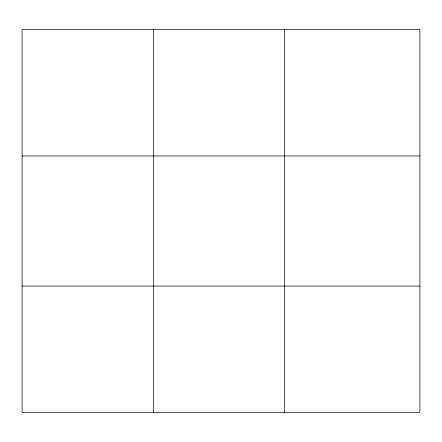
<?xml version="1.0" encoding="UTF-8"?>
<svg xmlns="http://www.w3.org/2000/svg" width="442" height="442" viewBox="0 0 442 442"><rect width="100%" height="100%" fill="white"/><g stroke="black" fill="none" stroke-linecap="round" stroke-linejoin="round"><path stroke-width="0.66" d="M153.374 412.336L153.374 29.664M284.648 412.336L284.648 29.664M419.9 155.943L419.9 29.664L22.1 29.664L22.1 412.336L419.9 412.336L419.9 155.943L22.1 155.943M22.1 286.057L419.9 286.057"/></g></svg>
